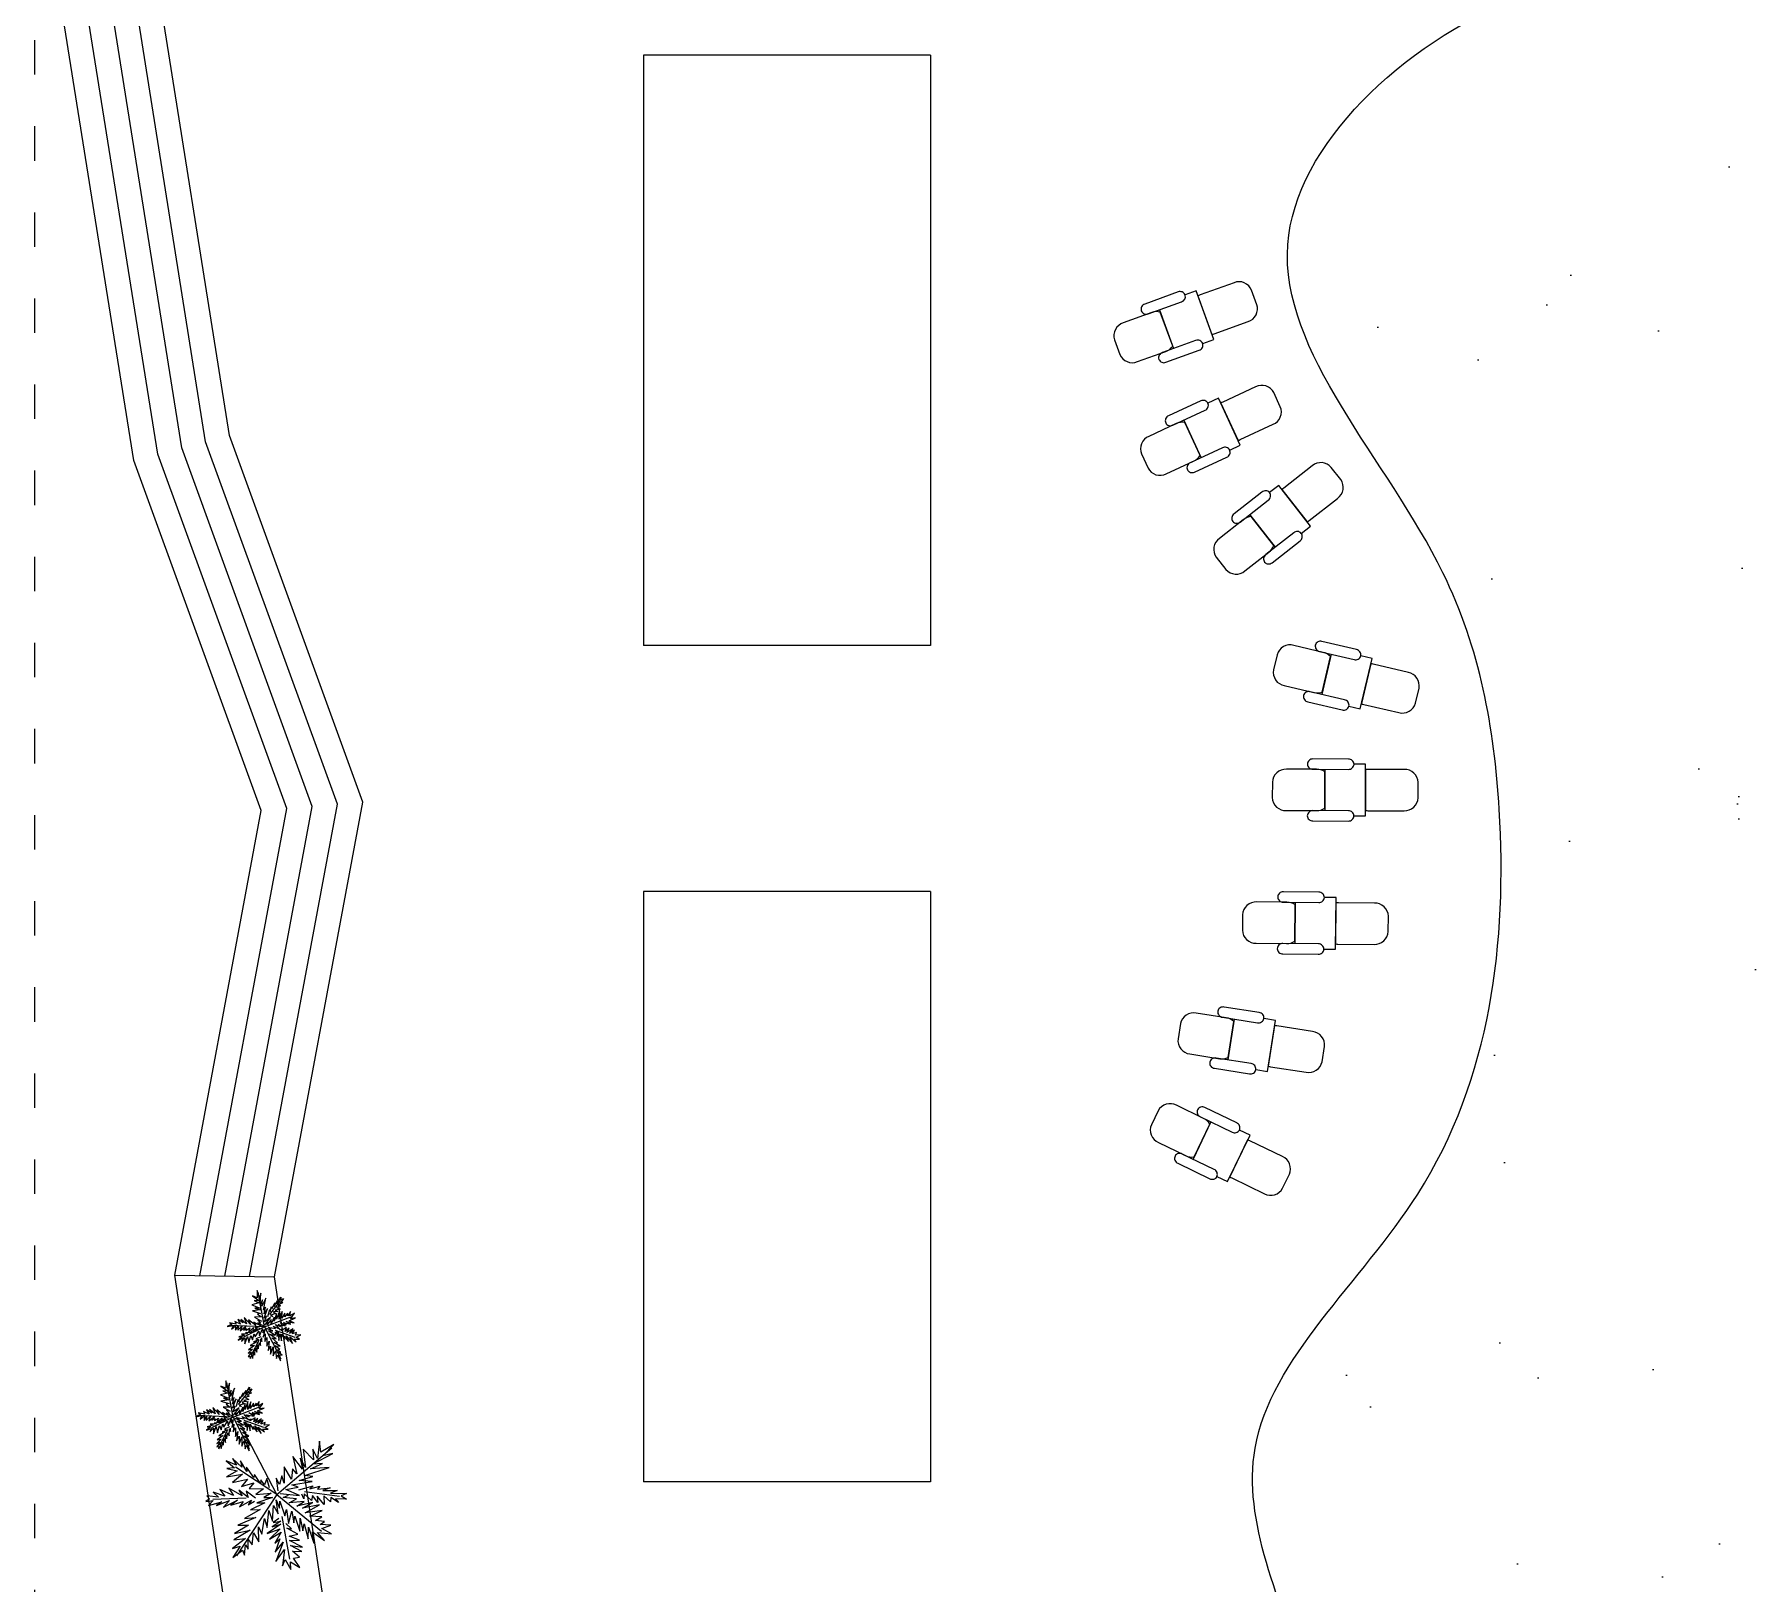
# Model space of a CAD drawing. Header units: millimetres. Extents: x 185 to 501, y 88 to 528.
# Drawn here: x 294.48 to 315.43, y 215.75 to 234.65 of the extents above; entities that cross this region are included whole.
import ezdxf

# ---------------------------------------------------------------- set-up
doc = ezdxf.new("R2010")
doc.units = ezdxf.units.MM
doc.linetypes.add('ACAD_ISO03W100', pattern=[30, 12, -18])
for name, color, linetype in [('arboles', 84, 'Continuous'), ('columnas', 170, 'Continuous'), ('MUEBLES', 33, 'Continuous'), ('pavimento', 252, 'Continuous'), ('SITE_FURNISHINGS', 230, 'Continuous')]:
    doc.layers.add(name, color=color, linetype=linetype)
doc.layers.add('Paredes', color=141, linetype='Continuous', lineweight=9)

msp = doc.modelspace()

# ---------------------------------------------------------------- hatches: boundary and pattern name
at = {"layer": 'Paredes'}
h = msp.add_hatch(dxfattribs=at)
h.set_pattern_fill('AR-SAND', color=256, scale=0.1, style=0)
h.set_pattern_definition([(37.5, (-2162.957, 17.1855), (-0.160003, 4.8941324), [0, -3.8608, 0, -4.318, 0, -4.1275]), (7.5, (-2162.957, 17.1855), (4.495233, 7.168251), [0, -2.0828, 0, -3.4798, 0, -1.3335]), (327.5, (-2166.081, 17.1855), (7.909924, 0.014372), [0, -1.27, 0, -4.572, 0, -5.969]), (317.5, (-2166.081, 17.1855), (7.635565, 2.229293), [0, -0.635, 0, -2.9972, 0, -3.429])])
edge = h.paths.add_edge_path()
edge.add_spline(control_points=[(329.163, 209.759), (329.769, 209.758), (331.679, 209.374), (333.188, 205.317), (334.541, 200.963), (333.991, 195.497), (329.105, 192.643), (330.18, 186.77), (334.028, 181.379), (341.571, 182.837), (347.715, 185.41), (350.943, 192.267), (345.013, 196.362), (341.002, 201.852), (340.823, 209.281), (344.738, 211.852), (349.254, 210.173), (352.059, 203.967), (357.894, 206.923), (359.013, 211.66), (358.772, 215.872), (357.263, 219.898), (353.753, 220.348), (352.079, 225.331), (353.828, 231.651), (358.644, 231.789), (361.226, 231.902), (363.18, 233.645), (366.499, 235.216), (366.131, 239.585), (363.726, 244.777), (361.783, 252.598), (355.323, 252.096), (350.842, 251.157), (351.678, 246.816), (352.206, 242.343), (349.289, 237.742), (345.789, 237.071), (344.999, 237.127)], knot_values=[126.800992, 126.800992, 126.800992, 126.800992, 128.552041, 132.302534, 138.232433, 143.028847, 147.14407, 153.309299, 157.961529, 165.761725, 172.843208, 178.590264, 183.713167, 191.652281, 199.550118, 202.153336, 203.993395, 213.278166, 216.611939, 220.52306, 227.040192, 229.640637, 232.242468, 236.304441, 243.607556, 247.723547, 249.600713, 251.118572, 255.427198, 259.388599, 262.330603, 273.582082, 276.727203, 281.527369, 283.853486, 288.505719, 295.449959, 297.74183, 297.74183, 297.74183, 297.74183], degree=3, periodic=0)
edge.add_line((344.999, 237.127), (343.657, 237.512))
edge.add_spline(control_points=[(343.657, 237.512), (343.591, 237.551), (342.465, 238.286), (341.526, 242.294), (343.136, 246.067), (341.978, 251.035), (337.528, 250.743), (334.813, 248.747), (331.956, 245.751), (327.658, 248.749), (327.085, 252.781), (324.994, 256.53), (321.298, 257.351), (317.727, 255.69), (314.381, 252.642), (313.89, 246.209), (319.216, 245.896), (323.552, 245.976), (327.203, 241.87), (328.145, 236.119), (324.858, 232.176), (320.085, 231.24), (317.483, 235.427), (312.581, 235.845), (308.455, 231.987), (311.862, 228.592), (312.568, 224.628), (312.107, 220.627), (308.67, 217.752), (310.827, 212.931), (312.025, 208.248), (314.954, 207.066), (315.627, 206.878)], knot_values=[2.907855, 2.907855, 2.907855, 2.907855, 3.150612, 7.195867, 12.953348, 16.263104, 19.888382, 23.642714, 27.036791, 30.428875, 36.324389, 39.357134, 42.52297, 46.572713, 50.687936, 56.155626, 60.647938, 63.940117, 69.206529, 75.27202, 79.883863, 83.277941, 88.074352, 92.521984, 96.637211, 101.065548, 104.030498, 108.826912, 112.507027, 115.471977, 123.273315, 125.37104, 125.37104, 125.37104, 125.37104], degree=3, periodic=0)
edge.add_spline(control_points=[(315.627, 206.878), (315.799, 206.792), (316.265, 206.559), (316.994, 206.463), (317.798, 206.497), (318.574, 206.523), (319.583, 206.096), (320.582, 205.804), (321.63, 205.921), (322.302, 206.143), (322.76, 206.317), (322.932, 206.382)], knot_values=[0, 0, 0, 0, 0.574846, 1.559232, 2.150533, 3.003289, 3.84311, 5.407574, 6.052016, 6.972857, 7.523573, 7.523573, 7.523573, 7.523573], degree=3, periodic=0)
edge.add_spline(control_points=[(322.932, 206.382), (322.933, 206.383), (324.004, 207.066), (325.387, 208.484), (327.149, 209.374), (327.787, 209.559)], knot_values=[299.106215, 299.106215, 299.106215, 299.106215, 299.110488, 302.953821, 304.929743, 304.929743, 304.929743, 304.929743], degree=3, periodic=0)
edge.add_line((327.787, 209.559), (329.163, 209.759))
h.paths.add_polyline_path([(328.219, 216.885), (326.843, 216.69, -1.682486), (330.764, 223.697), (331.32, 222.412, -0.402923)], flags=16)
h.paths.add_polyline_path([(336.161, 223.833), (335.751, 225.161, -0.49838), (342.828, 233.073), (344.194, 232.813, -1.570148)], flags=16)

# ---------------------------------------------------------------- linework, layer by layer
at = {"layer": 'arboles', "linetype": 'Continuous'}
for p, q in [((297.286, 218.884), (297.209, 219.306)), ((297.352, 219.037), (297.481, 219.202)), ((297.286, 218.884), (297.609, 219.007)), ((297.286, 218.884), (296.858, 218.902)), ((297.286, 218.884), (297.023, 218.753)), ((297.286, 218.884), (297.484, 218.495)), ((297.415, 218.846), (297.657, 218.759)), ((297.215, 218.717), (297.123, 218.541)), ((296.903, 217.785), (296.826, 218.207)), ((296.969, 217.938), (297.097, 218.102)), ((296.903, 217.785), (296.474, 217.803)), ((296.903, 217.785), (296.639, 217.653)), ((296.903, 217.785), (297.225, 217.908)), ((296.903, 217.785), (297.1, 217.396)), ((297.032, 217.746), (297.274, 217.66)), ((296.832, 217.618), (296.739, 217.442)), ((297.435, 216.84), (297.03, 217.621)), ((297.435, 216.84), (298.108, 217.408)), ((297.435, 216.84), (296.931, 217.175)), ((297.774, 216.878), (298.199, 216.818)), ((297.064, 216.796), (296.656, 216.78)), ((297.435, 216.84), (296.944, 216.091)), ((297.435, 216.84), (297.983, 216.391)), ((297.498, 216.571), (297.591, 216.051))]:
    msp.add_line(p, q, dxfattribs=at)
at = {"layer": 'arboles', "linetype": 'Continuous', "flags": 128}
for points in [[(297.29, 218.905), (297.359, 218.998), (297.287, 218.946), (297.312, 219.016), (297.281, 218.992), (297.324, 219.107), (297.28, 219.042), (297.3, 219.124), (297.273, 219.086), (297.302, 219.234), (297.254, 219.135), (297.262, 219.213), (297.235, 219.158), (297.24, 219.295), (297.223, 219.237), (297.197, 219.326), (297.198, 219.238), (297.138, 219.262), (297.22, 219.201), (297.16, 219.205), (297.216, 219.176), (297.131, 219.155), (297.231, 219.113), (297.169, 219.112), (297.232, 219.093), (297.138, 219.079), (297.239, 219.049), (297.2, 219.041), (297.25, 219.005), (297.165, 219.004), (297.249, 218.955), (297.206, 218.966), (297.242, 218.928), (297.2, 218.931), (297.27, 218.901)], [(297.328, 219.012), (297.35, 219.098), (297.355, 219.071), (297.37, 219.132), (297.378, 219.11), (297.41, 219.179), (297.402, 219.133), (297.445, 219.207), (297.438, 219.166), (297.487, 219.248), (297.483, 219.212), (297.517, 219.229), (297.483, 219.175), (297.51, 219.18), (297.461, 219.155), (297.483, 219.14), (297.433, 219.122), (297.478, 219.099), (297.415, 219.087), (297.448, 219.073), (297.396, 219.066), (297.419, 219.046), (297.363, 219.028), (297.388, 219.011), (297.358, 219.015)], [(297.244, 218.891), (297.157, 218.942), (297.182, 218.901), (297.089, 218.972), (297.117, 218.915), (297.039, 218.999), (297.067, 218.922), (296.998, 218.976), (297.027, 218.932), (296.96, 218.973), (296.992, 218.917), (296.924, 218.951), (296.939, 218.919), (296.86, 218.933), (296.887, 218.917), (296.832, 218.889), (296.906, 218.902), (296.883, 218.856), (296.934, 218.898), (296.934, 218.843), (296.964, 218.893), (296.959, 218.844), (297.013, 218.895), (296.989, 218.836), (297.058, 218.893), (297.028, 218.845), (297.064, 218.865), (297.058, 218.841), (297.106, 218.872), (297.089, 218.817), (297.152, 218.877), (297.138, 218.829), (297.18, 218.864)], [(297.23, 218.866), (297.173, 218.881), (297.2, 218.85), (297.165, 218.846), (297.181, 218.833), (297.118, 218.828), (297.132, 218.817), (297.056, 218.81), (297.079, 218.799), (297.005, 218.797), (297.042, 218.785), (296.971, 218.764), (297.016, 218.763), (296.964, 218.723), (297.023, 218.745), (297.004, 218.704), (297.047, 218.75), (297.047, 218.679), (297.08, 218.767), (297.095, 218.692), (297.12, 218.78), (297.14, 218.727), (297.159, 218.801), (297.174, 218.761), (297.218, 218.832), (297.224, 218.777), (297.262, 218.86), (297.264, 218.81), (297.288, 218.854), (297.271, 218.757), (297.295, 218.799), (297.288, 218.704), (297.315, 218.754), (297.314, 218.648), (297.344, 218.709), (297.329, 218.595), (297.36, 218.649), (297.361, 218.552), (297.392, 218.641), (297.393, 218.53), (297.42, 218.594), (297.433, 218.497), (297.444, 218.542), (297.48, 218.472), (297.472, 218.544), (297.503, 218.54), (297.452, 218.575), (297.484, 218.576), (297.434, 218.605), (297.472, 218.609), (297.415, 218.652), (297.477, 218.651), (297.4, 218.695), (297.446, 218.69), (297.374, 218.751), (297.427, 218.738), (297.346, 218.797), (297.411, 218.784), (297.333, 218.835), (297.389, 218.834), (297.312, 218.866), (297.364, 218.858), (297.33, 218.88), (297.419, 218.864), (297.392, 218.891), (297.47, 218.86), (297.417, 218.913), (297.483, 218.888), (297.452, 218.912), (297.544, 218.895), (297.477, 218.935), (297.551, 218.911), (297.518, 218.938), (297.608, 218.916), (297.549, 218.951), (297.647, 218.932), (297.585, 218.958), (297.664, 218.993), (297.603, 218.983), (297.651, 219.05), (297.594, 219.017), (297.605, 219.073), (297.569, 219.019), (297.566, 219.052), (297.535, 219.008), (297.535, 219.052), (297.496, 218.99), (297.503, 219.071), (297.465, 218.977), (297.467, 219.074), (297.433, 218.977), (297.434, 219.048), (297.405, 218.953), (297.403, 219.004), (297.366, 218.923), (297.368, 218.974), (297.32, 218.909), (297.325, 218.942)], [(297.241, 218.764), (297.18, 218.737), (297.218, 218.727), (297.152, 218.701), (297.191, 218.703), (297.112, 218.657), (297.163, 218.658), (297.091, 218.606), (297.141, 218.612), (297.086, 218.564), (297.128, 218.576), (297.087, 218.521), (297.11, 218.524), (297.112, 218.498), (297.13, 218.539), (297.14, 218.5), (297.16, 218.58), (297.165, 218.541), (297.177, 218.624), (297.194, 218.574), (297.199, 218.666), (297.207, 218.616), (297.223, 218.691), (297.239, 218.656), (297.24, 218.738), (297.255, 218.707), (297.254, 218.749)], [(297.415, 218.825), (297.42, 218.784), (297.436, 218.826), (297.44, 218.766), (297.451, 218.819), (297.46, 218.72), (297.472, 218.8), (297.495, 218.715), (297.493, 218.797), (297.53, 218.731), (297.523, 218.769), (297.579, 218.705), (297.551, 218.777), (297.629, 218.681), (297.593, 218.761), (297.671, 218.702), (297.646, 218.736), (297.714, 218.736), (297.673, 218.757), (297.731, 218.789), (297.663, 218.783), (297.677, 218.817), (297.625, 218.799), (297.653, 218.845), (297.589, 218.804), (297.635, 218.861), (297.56, 218.815), (297.588, 218.867), (297.538, 218.826), (297.553, 218.876), (297.489, 218.838), (297.507, 218.86), (297.463, 218.845)], [(296.907, 217.806), (296.976, 217.899), (296.903, 217.847), (296.929, 217.916), (296.897, 217.893), (296.94, 218.007), (296.896, 217.942), (296.917, 218.024), (296.889, 217.987), (296.919, 218.135), (296.87, 218.036), (296.879, 218.113), (296.851, 218.059), (296.857, 218.196), (296.84, 218.138), (296.813, 218.227), (296.814, 218.138), (296.754, 218.162), (296.837, 218.101), (296.777, 218.105), (296.833, 218.077), (296.748, 218.056), (296.848, 218.014), (296.785, 218.013), (296.849, 217.993), (296.755, 217.98), (296.855, 217.949), (296.817, 217.942), (296.867, 217.906), (296.782, 217.905), (296.866, 217.856), (296.822, 217.867), (296.859, 217.829), (296.817, 217.831), (296.887, 217.802)], [(296.945, 217.912), (296.966, 217.999), (296.972, 217.971), (296.987, 218.033), (296.995, 218.01), (297.027, 218.08), (297.018, 218.034), (297.062, 218.108), (297.055, 218.067), (297.103, 218.149), (297.1, 218.113), (297.133, 218.13), (297.1, 218.076), (297.126, 218.08), (297.078, 218.056), (297.1, 218.041), (297.049, 218.022), (297.095, 218), (297.032, 217.988), (297.065, 217.974), (297.013, 217.967), (297.036, 217.946), (296.98, 217.929), (297.005, 217.912), (296.975, 217.916)], [(296.847, 217.767), (296.79, 217.781), (296.817, 217.751), (296.781, 217.746), (296.798, 217.733), (296.734, 217.729), (296.748, 217.718), (296.673, 217.711), (296.696, 217.7), (296.621, 217.698), (296.659, 217.685), (296.587, 217.664), (296.633, 217.664), (296.58, 217.623), (296.64, 217.646), (296.62, 217.604), (296.663, 217.651), (296.663, 217.579), (296.697, 217.668), (296.711, 217.593), (296.737, 217.68), (296.757, 217.627), (296.776, 217.702), (296.791, 217.661), (296.835, 217.733), (296.841, 217.678), (296.879, 217.761), (296.881, 217.71), (296.905, 217.755), (296.887, 217.657), (296.911, 217.699), (296.904, 217.605), (296.932, 217.655), (296.931, 217.549), (296.96, 217.61), (296.945, 217.495), (296.977, 217.55), (296.978, 217.452), (297.008, 217.542), (297.01, 217.431), (297.037, 217.495), (297.049, 217.398), (297.061, 217.443), (297.097, 217.372), (297.089, 217.445), (297.119, 217.44), (297.069, 217.475), (297.1, 217.476), (297.051, 217.506), (297.088, 217.51), (297.031, 217.553), (297.093, 217.552), (297.016, 217.596), (297.063, 217.591), (296.991, 217.651), (297.044, 217.638), (296.962, 217.698), (297.027, 217.685), (296.949, 217.736), (297.005, 217.735), (296.928, 217.767), (296.981, 217.759), (296.946, 217.781), (297.036, 217.764), (297.008, 217.791), (297.086, 217.76), (297.034, 217.814), (297.099, 217.789), (297.068, 217.813), (297.16, 217.796), (297.093, 217.836), (297.168, 217.812), (297.134, 217.839), (297.225, 217.816), (297.165, 217.851), (297.263, 217.832), (297.202, 217.859), (297.281, 217.894), (297.219, 217.884), (297.267, 217.951), (297.211, 217.917), (297.222, 217.974), (297.186, 217.92), (297.183, 217.952), (297.152, 217.909), (297.151, 217.952), (297.112, 217.89), (297.119, 217.971), (297.081, 217.878), (297.083, 217.975), (297.05, 217.878), (297.051, 217.948), (297.022, 217.854), (297.02, 217.905), (296.983, 217.823), (296.984, 217.874), (296.937, 217.809), (296.942, 217.843)], [(296.861, 217.791), (296.774, 217.842), (296.798, 217.801), (296.705, 217.873), (296.734, 217.815), (296.655, 217.9), (296.684, 217.822), (296.615, 217.876), (296.644, 217.832), (296.577, 217.874), (296.609, 217.818), (296.54, 217.852), (296.556, 217.82), (296.477, 217.834), (296.504, 217.818), (296.449, 217.789), (296.522, 217.802), (296.5, 217.757), (296.55, 217.799), (296.55, 217.744), (296.58, 217.793), (296.576, 217.744), (296.629, 217.796), (296.605, 217.737), (296.674, 217.793), (296.645, 217.746), (296.681, 217.766), (296.675, 217.742), (296.723, 217.772), (296.706, 217.717), (296.769, 217.777), (296.755, 217.73), (296.797, 217.765)], [(297.032, 217.726), (297.036, 217.685), (297.052, 217.727), (297.056, 217.666), (297.067, 217.719), (297.076, 217.621), (297.088, 217.701), (297.112, 217.616), (297.11, 217.698), (297.147, 217.631), (297.14, 217.67), (297.195, 217.606), (297.167, 217.678), (297.245, 217.582), (297.209, 217.662), (297.287, 217.603), (297.262, 217.637), (297.331, 217.637), (297.29, 217.658), (297.347, 217.69), (297.28, 217.684), (297.294, 217.718), (297.241, 217.699), (297.27, 217.746), (297.206, 217.705), (297.251, 217.762), (297.177, 217.715), (297.205, 217.768), (297.154, 217.727), (297.17, 217.776), (297.106, 217.739), (297.123, 217.76), (297.079, 217.746)], [(296.858, 217.665), (296.796, 217.638), (296.834, 217.628), (296.768, 217.602), (296.808, 217.603), (296.728, 217.557), (296.78, 217.559), (296.708, 217.507), (296.757, 217.513), (296.703, 217.464), (296.745, 217.477), (296.703, 217.422), (296.726, 217.425), (296.729, 217.398), (296.747, 217.44), (296.757, 217.4), (296.777, 217.48), (296.782, 217.442), (296.794, 217.524), (296.81, 217.474), (296.815, 217.567), (296.823, 217.517), (296.84, 217.592), (296.855, 217.557), (296.857, 217.639), (296.872, 217.608), (296.871, 217.65)], [(297.476, 216.854), (297.713, 216.826), (297.545, 216.902), (297.695, 216.928), (297.621, 216.96), (297.869, 217), (297.708, 217.012), (297.876, 217.06), (297.78, 217.07), (298.074, 217.169), (297.849, 217.154), (297.995, 217.218), (297.87, 217.211), (298.12, 217.342), (297.999, 217.312), (298.131, 217.451), (297.974, 217.358), (297.955, 217.49), (297.931, 217.281), (297.877, 217.391), (297.883, 217.263), (297.759, 217.392), (297.786, 217.171), (297.72, 217.282), (297.751, 217.149), (297.631, 217.303), (297.679, 217.092), (297.627, 217.154), (297.614, 217.027), (297.525, 217.178), (297.524, 216.979), (297.499, 217.067), (297.468, 216.963), (297.43, 217.04), (297.448, 216.886)], [(297.345, 216.921), (297.313, 217.037), (297.286, 216.958), (297.242, 217.017), (297.236, 216.974), (297.163, 217.083), (297.157, 217.046), (297.068, 217.174), (297.071, 217.122), (296.993, 217.252), (297.008, 217.173), (296.897, 217.278), (296.944, 217.197), (296.818, 217.249), (296.918, 217.166), (296.825, 217.158), (296.951, 217.129), (296.824, 217.056), (297.016, 217.088), (296.897, 216.985), (297.079, 217.029), (297.005, 216.939), (297.157, 216.982), (297.1, 216.912), (297.273, 216.908), (297.181, 216.84), (297.368, 216.858), (297.279, 216.803), (297.383, 216.805), (297.192, 216.737), (297.291, 216.737), (297.116, 216.653), (297.233, 216.656), (297.043, 216.549), (297.182, 216.558), (296.962, 216.468), (297.092, 216.468), (296.919, 216.366), (297.11, 216.404), (296.913, 216.288), (297.055, 216.305), (296.895, 216.183), (296.987, 216.209), (296.898, 216.073), (297.019, 216.16), (297.042, 216.102), (297.053, 216.228), (297.087, 216.173), (297.088, 216.291), (297.134, 216.228), (297.153, 216.374), (297.215, 216.262), (297.214, 216.445), (297.253, 216.356), (297.287, 216.546), (297.317, 216.439), (297.34, 216.645), (297.384, 216.516), (297.395, 216.706), (297.451, 216.606), (297.428, 216.776), (297.469, 216.674), (297.472, 216.758), (297.534, 216.581), (297.554, 216.659), (297.579, 216.488), (297.62, 216.636), (297.642, 216.494), (297.654, 216.574), (297.717, 216.392), (297.72, 216.553), (297.753, 216.396), (297.768, 216.483), (297.82, 216.299), (297.822, 216.44), (297.888, 216.246), (297.872, 216.383), (298.016, 216.278), (297.934, 216.377), (298.103, 216.36), (297.985, 216.426), (298.097, 216.465), (297.965, 216.474), (298.019, 216.512), (297.909, 216.523), (297.987, 216.568), (297.837, 216.574), (297.988, 216.645), (297.783, 216.617), (297.958, 216.713), (297.751, 216.673), (297.877, 216.743), (297.679, 216.699), (297.768, 216.754), (297.585, 216.737), (297.678, 216.786), (297.513, 216.804), (297.577, 216.83)], [(297.175, 216.797), (297.064, 216.879), (297.085, 216.802), (296.972, 216.892), (297.014, 216.823), (296.851, 216.918), (296.907, 216.828), (296.74, 216.903), (296.802, 216.821), (296.659, 216.869), (296.725, 216.806), (296.584, 216.824), (296.613, 216.786), (296.569, 216.755), (296.661, 216.765), (296.601, 216.706), (296.764, 216.752), (296.701, 216.705), (296.859, 216.768), (296.787, 216.687), (296.957, 216.772), (296.876, 216.708), (297.027, 216.755), (296.98, 216.691), (297.128, 216.772), (297.087, 216.714), (297.162, 216.759)], [(297.704, 216.896), (297.88, 216.945), (297.838, 216.908), (297.962, 216.943), (297.931, 216.906), (298.086, 216.92), (297.996, 216.888), (298.172, 216.887), (298.093, 216.857), (298.288, 216.854), (298.22, 216.824), (298.285, 216.782), (298.154, 216.787), (298.189, 216.743), (298.096, 216.805), (298.093, 216.751), (298.008, 216.822), (298.014, 216.717), (297.928, 216.818), (297.937, 216.744), (297.871, 216.829), (297.859, 216.768), (297.771, 216.849), (297.765, 216.788), (297.742, 216.846)], [(297.462, 216.549), (297.393, 216.5), (297.484, 216.514), (297.38, 216.445), (297.486, 216.48), (297.32, 216.364), (297.475, 216.423), (297.347, 216.295), (297.491, 216.382), (297.411, 216.248), (297.472, 216.3), (297.415, 216.136), (297.514, 216.259), (297.424, 216.022), (297.528, 216.168), (297.504, 215.969), (297.539, 216.048), (297.608, 215.926), (297.605, 216.02), (297.719, 215.951), (297.641, 216.065), (297.714, 216.075), (297.628, 216.15), (297.74, 216.147), (297.602, 216.219), (297.75, 216.196), (297.591, 216.28), (297.713, 216.285), (297.588, 216.333), (297.693, 216.355), (297.56, 216.431), (297.616, 216.422), (297.545, 216.485)]]:
    msp.add_lwpolyline(points, dxfattribs=at)
at = {"layer": 'columnas', "color": 32, "linetype": 'ACAD_ISO03W100', "ltscale": 0.035}
msp.add_line((294.478, 239.826), (294.478, 212.426), dxfattribs=at)
at = {"layer": 'MUEBLES'}
for p, q in [((301.91, 234.393), (301.91, 227.193)), ((305.41, 234.393), (301.91, 234.393)), ((305.41, 234.393), (305.41, 227.193)), ((305.41, 227.193), (301.91, 227.193)), ((305.41, 224.193), (301.91, 224.193)), ((301.91, 224.193), (301.91, 216.993)), ((305.41, 224.193), (305.41, 216.993)), ((305.41, 216.993), (301.91, 216.993))]:
    msp.add_line(p, q, dxfattribs=at)
at = {"layer": 'Paredes'}
msp.add_open_spline([(315.627, 206.878), (314.954, 207.066), (312.025, 208.248), (310.827, 212.931), (308.67, 217.752), (312.107, 220.627), (312.568, 224.628), (311.862, 228.592), (308.455, 231.987), (312.581, 235.845), (317.483, 235.427), (320.085, 231.24), (324.858, 232.176), (328.145, 236.119), (327.203, 241.87), (323.552, 245.976), (319.216, 245.896), (313.89, 246.209), (314.381, 252.642), (317.727, 255.69), (321.298, 257.351), (324.994, 256.53), (327.085, 252.781), (327.658, 248.749), (331.956, 245.751), (334.813, 248.747), (337.528, 250.743), (341.978, 251.035), (343.136, 246.067), (341.526, 242.294), (342.465, 238.286), (343.591, 237.551), (343.657, 237.512)], degree=3, knots=[2.907855, 2.907855, 2.907855, 2.907855, 5.005581, 12.806919, 15.771869, 19.451984, 24.248398, 27.213348, 31.641685, 35.756912, 40.204543, 45.000955, 48.395032, 53.006876, 59.072367, 64.338779, 67.630958, 72.12327, 77.59096, 81.706183, 85.755926, 88.921762, 91.954507, 97.850021, 101.242105, 104.636182, 108.390514, 112.015792, 115.325548, 121.083029, 125.128283, 125.37104, 125.37104, 125.37104, 125.37104], dxfattribs=at)
at = {"layer": 'pavimento'}
msp.add_line((296.191, 219.513), (297.408, 219.493), dxfattribs=at)
for points in [[(300.839, 202.592), (301.911, 205.804), (299.544, 211.654), (296.923, 214.685), (296.191, 219.513), (297.247, 225.181), (295.692, 229.451), (294.713, 235.596), (295.64, 239.915), (299.573, 242.058), (301.444, 240.004)], [(301.938, 202.093), (303.19, 205.844), (300.582, 212.289), (298.058, 215.208), (297.408, 219.493), (298.487, 225.283), (296.859, 229.754), (295.934, 235.564), (296.698, 239.125), (299.32, 240.554), (300.557, 239.196)], [(296.495, 219.508), (296.495, 219.508), (297.557, 225.206), (295.984, 229.527), (295.018, 235.588)], [(296.8, 219.503), (296.8, 219.503), (297.867, 225.232), (296.276, 229.603), (295.324, 235.58)], [(297.104, 219.498), (298.177, 225.258), (296.567, 229.678), (295.629, 235.572)]]:
    msp.add_lwpolyline(points, dxfattribs=at)
at = {"layer": 'SITE_FURNISHINGS', "color": 7, "linetype": 'Continuous'}
for points in [[(308.845, 230.986, 0.042225), (308.872, 230.994), (309.287, 231.144, 0.414214), (309.394, 231.35), (309.329, 231.528, 0.414214), (309.115, 231.618), (308.701, 231.468, 0.042225), (308.674, 231.456)], [(308.518, 231.469, 0.414214), (308.433, 231.505), (308.026, 231.357, 0.414214), (307.983, 231.275, 0.414214), (308.069, 231.239), (308.476, 231.386, 0.414214)], [(308.367, 230.842), (308.215, 231.26, 0.157188), (308.111, 231.254), (307.764, 231.128, 0.414214), (307.657, 230.922), (307.721, 230.744, 0.414214), (307.936, 230.655), (308.283, 230.78, 0.157188)], [(308.733, 230.876, 0.414214), (308.647, 230.912), (308.241, 230.765, 0.414214), (308.198, 230.683, 0.414214), (308.284, 230.647), (308.69, 230.794, 0.414214)], [(309.164, 229.695, 0.042225), (309.191, 229.705), (309.591, 229.891, 0.414214), (309.68, 230.105), (309.6, 230.277, 0.414214), (309.379, 230.348), (308.979, 230.163, 0.042225), (308.954, 230.149)], [(308.797, 230.148, 0.414214), (308.709, 230.176), (308.316, 229.995, 0.414214), (308.281, 229.909, 0.414214), (308.369, 229.88), (308.762, 230.062, 0.414214)], [(308.7, 229.511), (308.513, 229.914, 0.157188), (308.41, 229.899), (308.075, 229.744, 0.414214), (307.986, 229.529), (308.066, 229.358, 0.414214), (308.287, 229.287), (308.622, 229.442, 0.157188)], [(309.062, 229.576, 0.414214), (308.974, 229.605), (308.581, 229.423, 0.414214), (308.546, 229.337, 0.414214), (308.634, 229.309), (309.027, 229.49, 0.414214)], [(310.008, 228.7, 0.042225), (310.032, 228.716), (310.379, 228.988, 0.414214), (310.417, 229.217), (310.3, 229.366, 0.414214), (310.069, 229.385), (309.722, 229.113, 0.042225), (309.7, 229.094)], [(309.548, 229.058, 0.414214), (309.455, 229.065), (309.115, 228.799, 0.414214), (309.1, 228.707, 0.414214), (309.192, 228.699), (309.533, 228.966, 0.414214)], [(309.599, 228.415), (309.325, 228.765, 0.157188), (309.228, 228.727), (308.937, 228.5, 0.414214), (308.899, 228.27), (309.016, 228.121, 0.414214), (309.247, 228.103), (309.538, 228.33, 0.157188)], [(309.936, 228.561, 0.414214), (309.843, 228.569), (309.503, 228.302, 0.414214), (309.488, 228.211, 0.414214), (309.58, 228.203), (309.921, 228.469, 0.414214)], [(310.192, 226.626), (310.293, 227.059, 0.157188), (310.203, 227.11), (309.843, 227.195, 0.414214), (309.641, 227.081), (309.597, 226.897, 0.414214), (309.728, 226.704), (310.088, 226.62, 0.157188)], [(310.661, 227.067, 0.414214), (310.609, 227.144), (310.188, 227.243, 0.414214), (310.107, 227.198, 0.414214), (310.159, 227.121), (310.58, 227.022, 0.414214)], [(310.67, 226.485, 0.042225), (310.698, 226.476), (311.126, 226.376, 0.414214), (311.329, 226.49), (311.372, 226.674, 0.414214), (311.242, 226.866), (310.813, 226.967, 0.042225), (310.784, 226.971)], [(310.517, 226.454, 0.414214), (310.464, 226.531), (310.044, 226.63, 0.414214), (309.963, 226.584, 0.414214), (310.015, 226.507), (310.436, 226.409, 0.414214)], [(310.223, 225.209), (310.223, 225.654, 0.157188), (310.123, 225.684), (309.754, 225.684, 0.414214), (309.583, 225.527), (309.582, 225.338, 0.414214), (309.753, 225.18), (310.123, 225.18, 0.157188)], [(310.579, 225.746, 0.414214), (310.511, 225.809), (310.078, 225.81, 0.414214), (310.01, 225.747, 0.414214), (310.078, 225.684), (310.511, 225.683, 0.414214)], [(310.721, 225.181, 0.042225), (310.749, 225.179), (311.19, 225.178, 0.414214), (311.361, 225.336), (311.361, 225.525, 0.414214), (311.191, 225.682), (310.75, 225.683, 0.042225), (310.721, 225.681)], [(310.578, 225.116, 0.414214), (310.51, 225.179), (310.078, 225.18, 0.414214), (310.009, 225.117, 0.414214), (310.077, 225.054), (310.51, 225.053, 0.414214)], [(309.857, 223.587), (309.861, 224.032, 0.157188), (309.761, 224.062), (309.392, 224.066, 0.414214), (309.219, 223.91), (309.217, 223.721, 0.414214), (309.387, 223.562), (309.756, 223.558, 0.157188)], [(310.217, 224.121, 0.414214), (310.15, 224.185), (309.717, 224.189, 0.414214), (309.648, 224.126, 0.414214), (309.716, 224.063), (310.148, 224.059, 0.414214)], [(310.354, 223.555, 0.042225), (310.383, 223.553), (310.824, 223.549, 0.414214), (310.996, 223.704), (310.998, 223.893, 0.414214), (310.828, 224.052), (310.388, 224.057, 0.042225), (310.359, 224.055)], [(310.212, 223.491, 0.414214), (310.144, 223.555), (309.711, 223.559, 0.414214), (309.642, 223.496, 0.414214), (309.71, 223.433), (310.143, 223.429, 0.414214)], [(309.48, 222.644, 0.414214), (309.422, 222.717), (308.995, 222.785, 0.414214), (308.917, 222.733, 0.414214), (308.975, 222.66), (309.402, 222.593, 0.414214)], [(309.044, 222.169), (309.114, 222.608, 0.157188), (309.02, 222.653), (308.655, 222.711, 0.414214), (308.461, 222.582), (308.432, 222.395, 0.414214), (308.576, 222.213), (308.941, 222.155, 0.157188)], [(309.532, 222.064, 0.042225), (309.56, 222.057), (309.995, 221.989, 0.414214), (310.189, 222.118), (310.218, 222.304, 0.414214), (310.074, 222.487), (309.639, 222.555, 0.042225), (309.61, 222.558)], [(309.381, 222.022, 0.414214), (309.323, 222.095), (308.896, 222.162, 0.414214), (308.819, 222.111, 0.414214), (308.877, 222.038), (309.304, 221.97, 0.414214)], [(308.627, 220.956), (308.821, 221.356, 0.157188), (308.744, 221.426), (308.412, 221.587, 0.414214), (308.189, 221.52), (308.107, 221.35, 0.414214), (308.192, 221.134), (308.525, 220.973, 0.157188)], [(309.182, 221.285, 0.414214), (309.148, 221.371), (308.758, 221.56, 0.414214), (308.669, 221.533, 0.414214), (308.704, 221.446), (309.093, 221.258, 0.414214)], [(309.064, 220.714, 0.042225), (309.089, 220.7), (309.485, 220.508, 0.414214), (309.708, 220.575), (309.79, 220.745, 0.414214), (309.705, 220.962), (309.308, 221.153, 0.042225), (309.281, 221.164)], [(308.907, 220.718, 0.414214), (308.873, 220.804), (308.484, 220.992, 0.414214), (308.395, 220.966, 0.414214), (308.429, 220.879), (308.818, 220.691, 0.414214)]]:
    msp.add_lwpolyline(points, format="xyb", close=True, dxfattribs=at)
for points in [[(308.733, 230.876), (308.867, 230.925), (308.652, 231.517), (308.518, 231.469)], [(308.205, 231.288), (308.377, 230.814)], [(309.062, 229.576), (309.191, 229.636), (308.926, 230.208), (308.797, 230.148)], [(308.501, 229.941), (308.713, 229.484)], [(309.936, 228.561), (310.048, 228.649), (309.66, 229.145), (309.548, 229.058)], [(309.307, 228.789), (309.617, 228.392)], [(310.3, 227.088), (310.185, 226.597)], [(310.517, 226.454), (310.655, 226.422), (310.799, 227.035), (310.661, 227.067)], [(310.223, 225.684), (310.223, 225.18)], [(310.578, 225.116), (310.721, 225.116), (310.721, 225.746), (310.579, 225.746)], [(309.861, 224.061), (309.856, 223.557)], [(310.212, 223.491), (310.354, 223.49), (310.36, 224.12), (310.217, 224.121)], [(309.118, 222.638), (309.04, 222.14)], [(309.381, 222.022), (309.522, 222), (309.62, 222.622), (309.48, 222.644)], [(308.834, 221.383), (308.615, 220.929)], [(308.907, 220.718), (309.035, 220.656), (309.31, 221.223), (309.182, 221.285)]]:
    msp.add_lwpolyline(points, dxfattribs=at)

doc.saveas('drawing.dxf')
